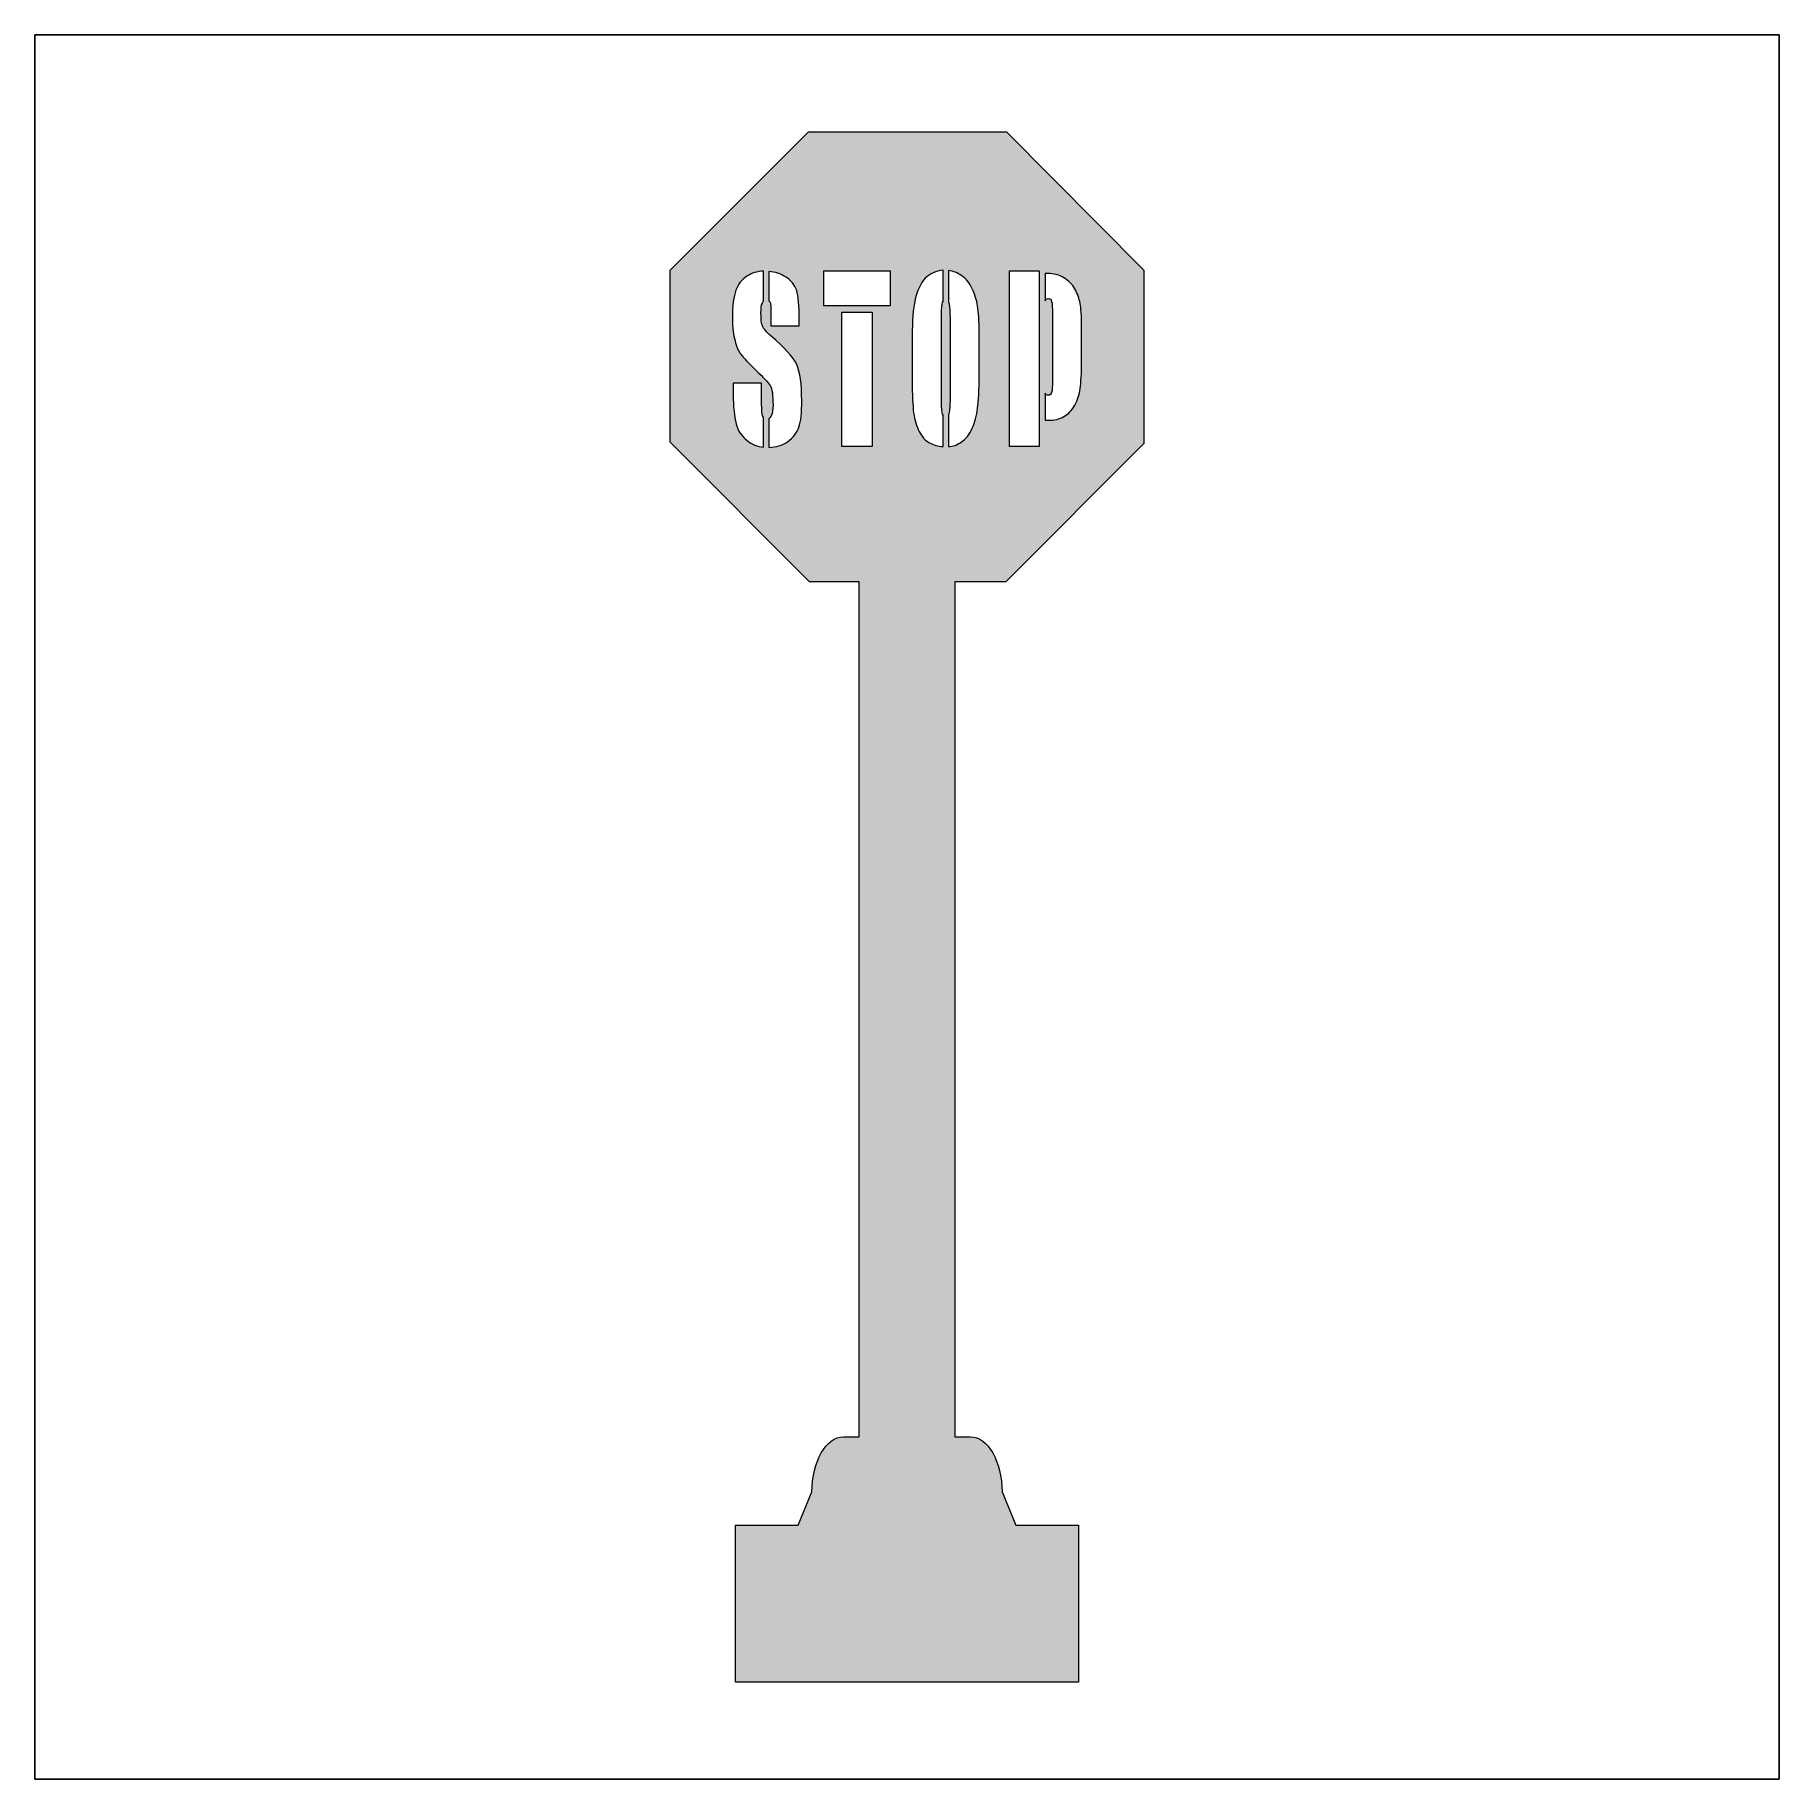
# Model space of a CAD drawing. Header units: inches. Extents: x 0 to 114, y 0 to 114.
import ezdxf

# ---------------------------------------------------------------- set-up
doc = ezdxf.new("R2010")
doc.units = ezdxf.units.IN
doc.header["$MEASUREMENT"] = 0
doc.layers.add('Image Background', color=7, linetype='Continuous')
doc.layers.add('Layer 1', color=7, linetype='Continuous')
picture_1 = doc.add_image_def('image1.png', size_in_pixel=(1350, 1350))

msp = doc.modelspace()

# ---------------------------------------------------------------- hatches: boundary and pattern name
at = {"layer": 'Layer 1', "true_color": 0xd8de80}
h = msp.add_hatch(color=61, dxfattribs=at)
h.dxf.hatch_style = 2
edge = h.paths.add_edge_path()
edge.add_spline(control_points=[(50.7, 107.95), (50.7, 107.95), (41.62, 98.89), (41.62, 98.89), (41.62, 98.89), (41.62, 87.61), (41.62, 87.61), (41.62, 87.61), (50.76, 78.45), (50.76, 78.45), (50.76, 78.45), (54.02, 78.45), (54.02, 78.45), (54.02, 78.45), (54.02, 22.43), (54.02, 22.43), (54.02, 22.43), (52.99, 22.43), (52.99, 22.43), (51.85, 22.43), (50.92, 20.82), (50.92, 18.83), (50.92, 18.83), (50.01, 16.64), (50.01, 16.64), (50.01, 16.64), (45.92, 16.64), (45.92, 16.64), (45.92, 16.64), (45.92, 6.35), (45.92, 6.35), (45.92, 6.35), (68.38, 6.35), (68.38, 6.35), (68.38, 6.35), (68.38, 16.64), (68.38, 16.64), (68.38, 16.64), (64.29, 16.64), (64.29, 16.64), (64.29, 16.64), (63.38, 18.83), (63.38, 18.83), (63.38, 20.82), (62.45, 22.43), (61.31, 22.43), (61.31, 22.43), (60.28, 22.43), (60.28, 22.43), (60.28, 22.43), (60.28, 78.45), (60.28, 78.45), (60.28, 78.45), (63.62, 78.45), (63.62, 78.45), (63.62, 78.45), (72.68, 87.52), (72.68, 87.52), (72.68, 87.52), (72.68, 98.89), (72.68, 98.89), (72.68, 98.89), (63.68, 107.95), (63.68, 107.95), (63.68, 107.95), (50.7, 107.95), (50.7, 107.95)], knot_values=[0, 0, 0, 0, 1, 1, 1, 2, 2, 2, 3, 3, 3, 4, 4, 4, 5, 5, 5, 6, 6, 6, 7, 7, 7, 8, 8, 8, 9, 9, 9, 10, 10, 10, 11, 11, 11, 12, 12, 12, 13, 13, 13, 14, 14, 14, 15, 15, 15, 16, 16, 16, 17, 17, 17, 18, 18, 18, 19, 19, 19, 20, 20, 20, 21, 21, 21, 22, 22, 22, 22], degree=3, periodic=1)
edge = h.paths.add_edge_path()
edge.add_spline(control_points=[(48.1, 98.8), (48.52, 98.76), (48.89, 98.65), (49.18, 98.45), (49.56, 98.22), (49.79, 97.9), (49.92, 97.54), (50.03, 97.16), (50.09, 96.55), (50.09, 95.67), (50.09, 95.67), (50.09, 95.23), (50.09, 95.23), (50.09, 95.23), (48.23, 95.23), (48.23, 95.23), (48.23, 95.23), (48.23, 96.04), (48.23, 96.04), (48.23, 96.44), (48.22, 96.68), (48.18, 96.78), (48.15, 96.82), (48.13, 96.86), (48.1, 96.88), (48.1, 96.88), (48.1, 98.8), (48.1, 98.8)], knot_values=[0, 0, 0, 0, 1, 1, 1, 2, 2, 2, 3, 3, 3, 4, 4, 4, 5, 5, 5, 6, 6, 6, 7, 7, 7, 8, 8, 8, 9, 9, 9, 9], degree=3, periodic=1)
edge = h.paths.add_edge_path()
edge.add_spline(control_points=[(47.75, 87.28), (47.34, 87.32), (46.98, 87.47), (46.68, 87.71), (46.31, 87.99), (46.07, 88.36), (45.95, 88.82), (45.84, 89.27), (45.76, 89.93), (45.76, 90.75), (45.76, 90.75), (45.76, 91.48), (45.76, 91.48), (45.76, 91.48), (47.62, 91.48), (47.62, 91.48), (47.62, 91.48), (47.62, 90.13), (47.62, 90.13), (47.62, 89.7), (47.66, 89.43), (47.69, 89.33), (47.71, 89.29), (47.73, 89.27), (47.75, 89.23), (47.75, 89.23), (47.75, 87.28), (47.75, 87.28)], knot_values=[0, 0, 0, 0, 1, 1, 1, 2, 2, 2, 3, 3, 3, 4, 4, 4, 5, 5, 5, 6, 6, 6, 7, 7, 7, 8, 8, 8, 9, 9, 9, 9], degree=3, periodic=1)
edge = h.paths.add_edge_path()
edge.add_spline(control_points=[(50.07, 88.59), (49.93, 88.22), (49.69, 87.9), (49.32, 87.64), (48.98, 87.4), (48.56, 87.28), (48.1, 87.27), (48.1, 87.27), (48.1, 89.15), (48.1, 89.15), (48.15, 89.19), (48.22, 89.27), (48.28, 89.37), (48.33, 89.51), (48.37, 89.74), (48.37, 90.04), (48.37, 90.69), (48.32, 91.12), (48.18, 91.33), (48.05, 91.52), (47.75, 91.85), (47.25, 92.32), (46.75, 92.8), (46.44, 93.14), (46.27, 93.37), (46.09, 93.58), (45.97, 93.87), (45.88, 94.25), (45.76, 94.62), (45.71, 95.1), (45.71, 95.71), (45.71, 96.55), (45.79, 97.16), (45.93, 97.57), (46.08, 97.95), (46.32, 98.26), (46.66, 98.48), (46.96, 98.69), (47.31, 98.8), (47.75, 98.82), (47.75, 98.82), (47.75, 96.86), (47.75, 96.86), (47.71, 96.82), (47.69, 96.78), (47.67, 96.72), (47.59, 96.59), (47.58, 96.36), (47.58, 96.08), (47.58, 95.71), (47.59, 95.43), (47.67, 95.24), (47.75, 95.05), (47.94, 94.82), (48.23, 94.57), (49.13, 93.82), (49.68, 93.18), (49.92, 92.7), (50.15, 92.2), (50.25, 91.43), (50.25, 90.33), (50.25, 89.55), (50.2, 88.97), (50.07, 88.59)], knot_values=[0, 0, 0, 0, 1, 1, 1, 2, 2, 2, 3, 3, 3, 4, 4, 4, 5, 5, 5, 6, 6, 6, 7, 7, 7, 8, 8, 8, 9, 9, 9, 10, 10, 10, 11, 11, 11, 12, 12, 12, 13, 13, 13, 14, 14, 14, 15, 15, 15, 16, 16, 16, 17, 17, 17, 18, 18, 18, 19, 19, 19, 20, 20, 20, 21, 21, 21, 21], degree=3, periodic=1)
h.paths.add_polyline_path([(54.87, 87.32), (52.88, 87.32), (52.88, 96.13), (54.87, 96.13)])
h.paths.add_polyline_path([(56.05, 96.55), (51.7, 96.55), (51.7, 98.84), (56.05, 98.84)])
edge = h.paths.add_edge_path()
edge.add_spline(control_points=[(59.51, 96.82), (59.5, 96.78), (59.46, 96.74), (59.46, 96.68), (59.42, 96.54), (59.4, 96.18), (59.4, 95.6), (59.4, 95.6), (59.4, 90.56), (59.4, 90.56), (59.4, 90.04), (59.42, 89.7), (59.46, 89.53), (59.47, 89.47), (59.47, 89.42), (59.51, 89.38), (59.51, 89.38), (59.51, 87.32), (59.51, 87.32), (59.16, 87.33), (58.88, 87.43), (58.63, 87.56), (58.33, 87.74), (58.11, 87.99), (57.95, 88.31), (57.77, 88.65), (57.67, 89.06), (57.58, 89.53), (57.53, 90), (57.49, 90.7), (57.49, 91.67), (57.49, 91.67), (57.49, 94.52), (57.49, 94.52), (57.49, 95.56), (57.54, 96.36), (57.68, 96.95), (57.81, 97.53), (58.04, 97.99), (58.35, 98.36), (58.65, 98.66), (59.04, 98.84), (59.51, 98.88), (59.51, 98.88), (59.51, 96.82), (59.51, 96.82)], knot_values=[0, 0, 0, 0, 1, 1, 1, 2, 2, 2, 3, 3, 3, 4, 4, 4, 5, 5, 5, 6, 6, 6, 7, 7, 7, 8, 8, 8, 9, 9, 9, 10, 10, 10, 11, 11, 11, 12, 12, 12, 13, 13, 13, 14, 14, 14, 15, 15, 15, 15], degree=3, periodic=1)
edge = h.paths.add_edge_path()
edge.add_spline(control_points=[(61.88, 92.04), (61.88, 91.03), (61.84, 90.3), (61.78, 89.84), (61.72, 89.37), (61.61, 88.91), (61.42, 88.52), (61.24, 88.11), (61, 87.8), (60.69, 87.62), (60.45, 87.43), (60.17, 87.33), (59.87, 87.32), (59.87, 87.32), (59.87, 89.42), (59.87, 89.42), (59.89, 89.46), (59.89, 89.47), (59.91, 89.51), (59.94, 89.66), (59.97, 89.98), (59.97, 90.46), (59.97, 90.46), (59.97, 95.6), (59.97, 95.6), (59.97, 96.18), (59.94, 96.54), (59.91, 96.68), (59.89, 96.72), (59.89, 96.76), (59.87, 96.78), (59.87, 96.78), (59.87, 98.85), (59.87, 98.85), (60.19, 98.82), (60.47, 98.7), (60.71, 98.54), (61.04, 98.32), (61.28, 98.01), (61.42, 97.66), (61.6, 97.29), (61.7, 96.91), (61.78, 96.54), (61.84, 96.13), (61.88, 95.56), (61.88, 94.76), (61.88, 94.76), (61.88, 92.04), (61.88, 92.04)], knot_values=[0, 0, 0, 0, 1, 1, 1, 2, 2, 2, 3, 3, 3, 4, 4, 4, 5, 5, 5, 6, 6, 6, 7, 7, 7, 8, 8, 8, 9, 9, 9, 10, 10, 10, 11, 11, 11, 12, 12, 12, 13, 13, 13, 14, 14, 14, 15, 15, 15, 16, 16, 16, 16], degree=3, periodic=1)
edge = h.paths.add_edge_path()
edge.add_spline(control_points=[(66.2, 90.82), (66.24, 90.73), (66.29, 90.69), (66.4, 90.69), (66.52, 90.69), (66.59, 90.75), (66.63, 90.87), (66.67, 90.99), (66.68, 91.25), (66.68, 91.64), (66.68, 91.64), (66.68, 95.93), (66.68, 95.93), (66.68, 96.42), (66.67, 96.72), (66.63, 96.83), (66.59, 96.96), (66.52, 97.02), (66.4, 97.02), (66.29, 97.02), (66.24, 96.98), (66.2, 96.87), (66.2, 96.87), (66.2, 98.66), (66.2, 98.66), (66.2, 98.66), (66.35, 98.66), (66.35, 98.66), (66.76, 98.66), (67.14, 98.57), (67.43, 98.38), (67.75, 98.19), (67.99, 97.95), (68.15, 97.66), (68.31, 97.34), (68.43, 97.04), (68.5, 96.7), (68.55, 96.39), (68.59, 95.89), (68.59, 95.24), (68.59, 95.24), (68.59, 92.95), (68.59, 92.95), (68.59, 92.14), (68.55, 91.52), (68.5, 91.12), (68.45, 90.73), (68.34, 90.37), (68.15, 90.04), (67.96, 89.7), (67.71, 89.43), (67.42, 89.29), (67.14, 89.11), (66.8, 89.05), (66.43, 89.05), (66.43, 89.05), (66.2, 89.05), (66.2, 89.05), (66.2, 89.05), (66.2, 90.82), (66.2, 90.82)], knot_values=[0, 0, 0, 0, 1, 1, 1, 2, 2, 2, 3, 3, 3, 4, 4, 4, 5, 5, 5, 6, 6, 6, 7, 7, 7, 8, 8, 8, 9, 9, 9, 10, 10, 10, 11, 11, 11, 12, 12, 12, 13, 13, 13, 14, 14, 14, 15, 15, 15, 16, 16, 16, 17, 17, 17, 18, 18, 18, 19, 19, 19, 20, 20, 20, 20], degree=3, periodic=1)
h.paths.add_polyline_path([(63.86, 98.84), (65.81, 98.84), (65.81, 87.33), (63.86, 87.33)])

# ---------------------------------------------------------------- linework, layer by layer
at = {"layer": 'Layer 1', "lineweight": 0}
for points in [[(56.05, 96.55), (51.7, 96.55), (51.7, 98.84), (56.05, 98.84), (56.05, 96.55)], [(63.86, 98.84), (65.81, 98.84), (65.81, 87.33), (63.86, 87.33), (63.86, 98.84)], [(54.87, 87.32), (52.88, 87.32), (52.88, 96.13), (54.87, 96.13), (54.87, 87.32)]]:
    msp.add_lwpolyline(points, dxfattribs=at)
for points, knots in [([(50.7, 107.95), (50.7, 107.95), (41.62, 98.89), (41.62, 98.89), (41.62, 98.89), (41.62, 87.61), (41.62, 87.61), (41.62, 87.61), (50.76, 78.45), (50.76, 78.45), (50.76, 78.45), (54.02, 78.45), (54.02, 78.45), (54.02, 78.45), (54.02, 22.43), (54.02, 22.43), (54.02, 22.43), (52.99, 22.43), (52.99, 22.43), (51.85, 22.43), (50.92, 20.82), (50.92, 18.83), (50.92, 18.83), (50.01, 16.64), (50.01, 16.64), (50.01, 16.64), (45.92, 16.64), (45.92, 16.64), (45.92, 16.64), (45.92, 6.35), (45.92, 6.35), (45.92, 6.35), (68.38, 6.35), (68.38, 6.35), (68.38, 6.35), (68.38, 16.64), (68.38, 16.64), (68.38, 16.64), (64.29, 16.64), (64.29, 16.64), (64.29, 16.64), (63.38, 18.83), (63.38, 18.83), (63.38, 20.82), (62.45, 22.43), (61.31, 22.43), (61.31, 22.43), (60.28, 22.43), (60.28, 22.43), (60.28, 22.43), (60.28, 78.45), (60.28, 78.45), (60.28, 78.45), (63.62, 78.45), (63.62, 78.45), (63.62, 78.45), (72.68, 87.52), (72.68, 87.52), (72.68, 87.52), (72.68, 98.89), (72.68, 98.89), (72.68, 98.89), (63.68, 107.95), (63.68, 107.95), (63.68, 107.95), (50.7, 107.95), (50.7, 107.95)], [0, 0, 0, 0, 1, 1, 1, 2, 2, 2, 3, 3, 3, 4, 4, 4, 5, 5, 5, 6, 6, 6, 7, 7, 7, 8, 8, 8, 9, 9, 9, 10, 10, 10, 11, 11, 11, 12, 12, 12, 13, 13, 13, 14, 14, 14, 15, 15, 15, 16, 16, 16, 17, 17, 17, 18, 18, 18, 19, 19, 19, 20, 20, 20, 21, 21, 21, 22, 22, 22, 22]), ([(50.07, 88.59), (49.93, 88.22), (49.69, 87.9), (49.32, 87.64), (48.98, 87.4), (48.56, 87.28), (48.1, 87.27), (48.1, 87.27), (48.1, 89.15), (48.1, 89.15), (48.15, 89.19), (48.22, 89.27), (48.28, 89.37), (48.33, 89.51), (48.37, 89.74), (48.37, 90.04), (48.37, 90.69), (48.32, 91.12), (48.18, 91.33), (48.05, 91.52), (47.75, 91.85), (47.25, 92.32), (46.75, 92.8), (46.44, 93.14), (46.27, 93.37), (46.09, 93.58), (45.97, 93.87), (45.88, 94.25), (45.76, 94.62), (45.71, 95.1), (45.71, 95.71), (45.71, 96.55), (45.79, 97.16), (45.93, 97.57), (46.08, 97.95), (46.32, 98.26), (46.66, 98.48), (46.96, 98.69), (47.31, 98.8), (47.75, 98.82), (47.75, 98.82), (47.75, 96.86), (47.75, 96.86), (47.71, 96.82), (47.69, 96.78), (47.67, 96.72), (47.59, 96.59), (47.58, 96.36), (47.58, 96.08), (47.58, 95.71), (47.59, 95.43), (47.67, 95.24), (47.75, 95.05), (47.94, 94.82), (48.23, 94.57), (49.13, 93.82), (49.68, 93.18), (49.92, 92.7), (50.15, 92.2), (50.25, 91.43), (50.25, 90.33), (50.25, 89.55), (50.2, 88.97), (50.07, 88.59)], [0, 0, 0, 0, 1, 1, 1, 2, 2, 2, 3, 3, 3, 4, 4, 4, 5, 5, 5, 6, 6, 6, 7, 7, 7, 8, 8, 8, 9, 9, 9, 10, 10, 10, 11, 11, 11, 12, 12, 12, 13, 13, 13, 14, 14, 14, 15, 15, 15, 16, 16, 16, 17, 17, 17, 18, 18, 18, 19, 19, 19, 20, 20, 20, 21, 21, 21, 21]), ([(48.1, 98.8), (48.52, 98.76), (48.89, 98.65), (49.18, 98.45), (49.56, 98.22), (49.79, 97.9), (49.92, 97.54), (50.03, 97.16), (50.09, 96.55), (50.09, 95.67), (50.09, 95.67), (50.09, 95.23), (50.09, 95.23), (50.09, 95.23), (48.23, 95.23), (48.23, 95.23), (48.23, 95.23), (48.23, 96.04), (48.23, 96.04), (48.23, 96.44), (48.22, 96.68), (48.18, 96.78), (48.15, 96.82), (48.13, 96.86), (48.1, 96.88), (48.1, 96.88), (48.1, 98.8), (48.1, 98.8)], [0, 0, 0, 0, 1, 1, 1, 2, 2, 2, 3, 3, 3, 4, 4, 4, 5, 5, 5, 6, 6, 6, 7, 7, 7, 8, 8, 8, 9, 9, 9, 9]), ([(59.51, 96.82), (59.5, 96.78), (59.46, 96.74), (59.46, 96.68), (59.42, 96.54), (59.4, 96.18), (59.4, 95.6), (59.4, 95.6), (59.4, 90.56), (59.4, 90.56), (59.4, 90.04), (59.42, 89.7), (59.46, 89.53), (59.47, 89.47), (59.47, 89.42), (59.51, 89.38), (59.51, 89.38), (59.51, 87.32), (59.51, 87.32), (59.16, 87.33), (58.88, 87.43), (58.63, 87.56), (58.33, 87.74), (58.11, 87.99), (57.95, 88.31), (57.77, 88.65), (57.67, 89.06), (57.58, 89.53), (57.53, 90), (57.49, 90.7), (57.49, 91.67), (57.49, 91.67), (57.49, 94.52), (57.49, 94.52), (57.49, 95.56), (57.54, 96.36), (57.68, 96.95), (57.81, 97.53), (58.04, 97.99), (58.35, 98.36), (58.65, 98.66), (59.04, 98.84), (59.51, 98.88), (59.51, 98.88), (59.51, 96.82), (59.51, 96.82)], [0, 0, 0, 0, 1, 1, 1, 2, 2, 2, 3, 3, 3, 4, 4, 4, 5, 5, 5, 6, 6, 6, 7, 7, 7, 8, 8, 8, 9, 9, 9, 10, 10, 10, 11, 11, 11, 12, 12, 12, 13, 13, 13, 14, 14, 14, 15, 15, 15, 15]), ([(61.88, 92.04), (61.88, 91.03), (61.84, 90.3), (61.78, 89.84), (61.72, 89.37), (61.61, 88.91), (61.42, 88.52), (61.24, 88.11), (61, 87.8), (60.69, 87.62), (60.45, 87.43), (60.17, 87.33), (59.87, 87.32), (59.87, 87.32), (59.87, 89.42), (59.87, 89.42), (59.89, 89.46), (59.89, 89.47), (59.91, 89.51), (59.94, 89.66), (59.97, 89.98), (59.97, 90.46), (59.97, 90.46), (59.97, 95.6), (59.97, 95.6), (59.97, 96.18), (59.94, 96.54), (59.91, 96.68), (59.89, 96.72), (59.89, 96.76), (59.87, 96.78), (59.87, 96.78), (59.87, 98.85), (59.87, 98.85), (60.19, 98.82), (60.47, 98.7), (60.71, 98.54), (61.04, 98.32), (61.28, 98.01), (61.42, 97.66), (61.6, 97.29), (61.7, 96.91), (61.78, 96.54), (61.84, 96.13), (61.88, 95.56), (61.88, 94.76), (61.88, 94.76), (61.88, 92.04), (61.88, 92.04)], [0, 0, 0, 0, 1, 1, 1, 2, 2, 2, 3, 3, 3, 4, 4, 4, 5, 5, 5, 6, 6, 6, 7, 7, 7, 8, 8, 8, 9, 9, 9, 10, 10, 10, 11, 11, 11, 12, 12, 12, 13, 13, 13, 14, 14, 14, 15, 15, 15, 16, 16, 16, 16]), ([(66.2, 90.82), (66.24, 90.73), (66.29, 90.69), (66.4, 90.69), (66.52, 90.69), (66.59, 90.75), (66.63, 90.87), (66.67, 90.99), (66.68, 91.25), (66.68, 91.64), (66.68, 91.64), (66.68, 95.93), (66.68, 95.93), (66.68, 96.42), (66.67, 96.72), (66.63, 96.83), (66.59, 96.96), (66.52, 97.02), (66.4, 97.02), (66.29, 97.02), (66.24, 96.98), (66.2, 96.87), (66.2, 96.87), (66.2, 98.66), (66.2, 98.66), (66.2, 98.66), (66.35, 98.66), (66.35, 98.66), (66.76, 98.66), (67.14, 98.57), (67.43, 98.38), (67.75, 98.19), (67.99, 97.95), (68.15, 97.66), (68.31, 97.34), (68.43, 97.04), (68.5, 96.7), (68.55, 96.39), (68.59, 95.89), (68.59, 95.24), (68.59, 95.24), (68.59, 92.95), (68.59, 92.95), (68.59, 92.14), (68.55, 91.52), (68.5, 91.12), (68.45, 90.73), (68.34, 90.37), (68.15, 90.04), (67.96, 89.7), (67.71, 89.43), (67.42, 89.29), (67.14, 89.11), (66.8, 89.05), (66.43, 89.05), (66.43, 89.05), (66.2, 89.05), (66.2, 89.05), (66.2, 89.05), (66.2, 90.82), (66.2, 90.82)], [0, 0, 0, 0, 1, 1, 1, 2, 2, 2, 3, 3, 3, 4, 4, 4, 5, 5, 5, 6, 6, 6, 7, 7, 7, 8, 8, 8, 9, 9, 9, 10, 10, 10, 11, 11, 11, 12, 12, 12, 13, 13, 13, 14, 14, 14, 15, 15, 15, 16, 16, 16, 17, 17, 17, 18, 18, 18, 19, 19, 19, 20, 20, 20, 20]), ([(47.75, 87.28), (47.34, 87.32), (46.98, 87.47), (46.68, 87.71), (46.31, 87.99), (46.07, 88.36), (45.95, 88.82), (45.84, 89.27), (45.76, 89.93), (45.76, 90.75), (45.76, 90.75), (45.76, 91.48), (45.76, 91.48), (45.76, 91.48), (47.62, 91.48), (47.62, 91.48), (47.62, 91.48), (47.62, 90.13), (47.62, 90.13), (47.62, 89.7), (47.66, 89.43), (47.69, 89.33), (47.71, 89.29), (47.73, 89.27), (47.75, 89.23), (47.75, 89.23), (47.75, 87.28), (47.75, 87.28)], [0, 0, 0, 0, 1, 1, 1, 2, 2, 2, 3, 3, 3, 4, 4, 4, 5, 5, 5, 6, 6, 6, 7, 7, 7, 8, 8, 8, 9, 9, 9, 9])]:
    msp.add_open_spline(points, degree=3, knots=knots, dxfattribs=at)

# ---------------------------------------------------------------- pictures from other files: only their frames are drawn
at = {"layer": 'Image Background'}
image = msp.add_image(picture_1, insert=(0, 0), size_in_units=(114.3, 114.3), dxfattribs=at)

doc.saveas('drawing.dxf')
